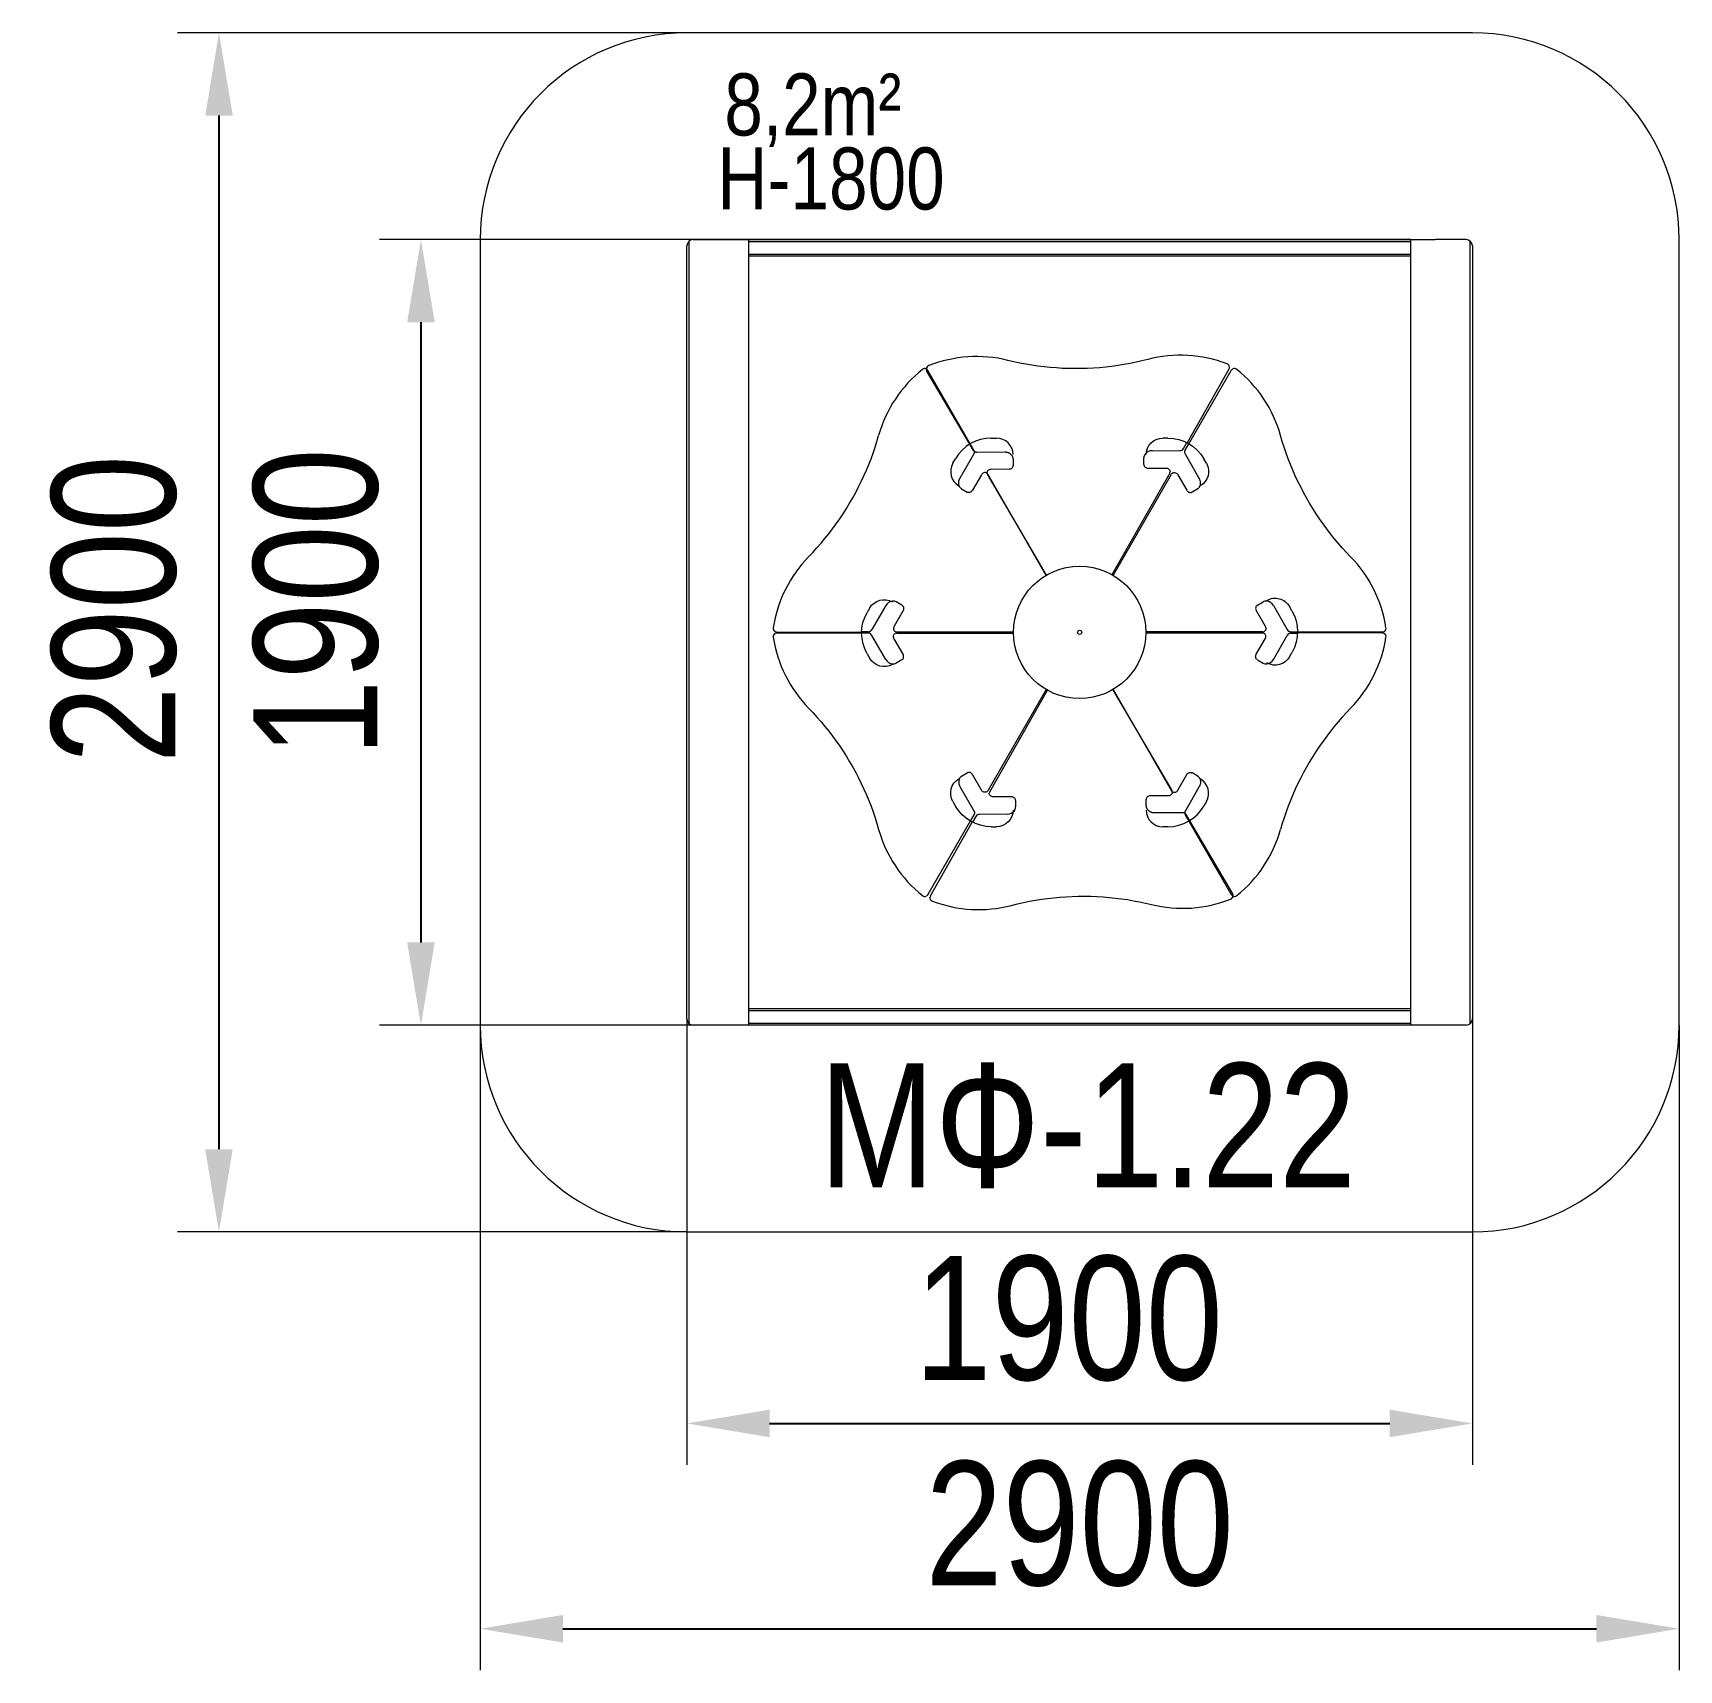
# Model space of a CAD drawing. Header units: millimetres. Extents: x -2384 to 1598, y -2443 to 1517.
import ezdxf

# ---------------------------------------------------------------- set-up
doc = ezdxf.new("R2010")
doc.units = ezdxf.units.MM
for name, color, linetype in [('DIKOM_АРТИКУЛ', 7, 'Continuous'), ('DIKOM_ЗОНА', 90, 'Continuous'), ('DIKOM_ОБЪЕКТ', 7, 'Continuous'), ('DIKOM_РАЗМЕР_ЗОНА', 7, 'Continuous'), ('DIKOM_РАЗМЕР_ОБЪЕКТА', 7, 'Continuous')]:
    doc.layers.add(name, color=color, linetype=linetype)
doc.styles.add('style1', font='arialbd.ttf', dxfattribs={"width": 0.8})
doc.dimstyles.new('1-50', dxfattribs={"dimtxt": 300, "dimasz": 200, "dimexe": 100, "dimexo": 0, "dimgap": 100, "dimtad": 1, "dimtxsty": 'style1', "dimcen": 200, "dimclrd": 7, "dimclre": 7, "dimclrt": 7, "dimadec": 1, "dimazin": 2, "dimtfac": 1, "dimtmove": 0, "dimatfit": 2, "dimfxl": 0, "dimlwd": 25, "dimlwe": 18, "dimarcsym": 0})

# ---------------------------------------------------------------- blocks, each defined once
blk = doc.blocks.new('ве')
at = {"color": 7, "linetype": 'Continuous', "lineweight": 15}
for p, q in [((28439.7, -217599.4), (28452.4, -217599.4)), ((28346.8, -217660.4), (28353.1, -217649.4))]:
    blk.add_line(p, q, dxfattribs=at)
for centre, radius, start, end in [((28439.7, -217699.4), 100, 90, 150), ((28452.4, -217639.4), 40, 0, 90), ((28381.4, -217680.4), 40, 150, 240)]:
    blk.add_arc(centre, radius, start, end, dxfattribs=at)
blk = doc.blocks.new('*D1')
at = {"layer": 'Defpoints', "color": 0, "linetype": 'Continuous', "lineweight": 15, "transparency": 16777216}
for p in [(947.6, 1017.1), (-1445.7, -882.9), (-652.4, -882.9)]:
    blk.add_point(p, dxfattribs=at)
at = {"layer": 'DIKOM_РАЗМЕР_ОБЪЕКТА', "color": 7, "linetype": 'Continuous', "lineweight": 18, "transparency": 16777216}
for p, q in [((947.6, 1017.1), (-1545.7, 1017.1)), ((-652.4, -882.9), (-1545.7, -882.9))]:
    blk.add_line(p, q, dxfattribs=at)
at = {"layer": 'DIKOM_РАЗМЕР_ОБЪЕКТА', "color": 7, "linetype": 'Continuous', "lineweight": 25, "transparency": 16777216}
blk.add_line((-1445.7, 817.1), (-1445.7, -682.9), dxfattribs=at)
at = {"layer": 'DIKOM_РАЗМЕР_ОБЪЕКТА', "color": 7, "linetype": 'Continuous', "lineweight": 15, "transparency": 16777216}
for points in [[(-1479, 817.1), (-1412.4, 817.1), (-1445.7, 1017.1)], [(-1479, -682.9), (-1412.4, -682.9), (-1445.7, -882.9)]]:
    blk.add_solid(points, dxfattribs=at)
at = {"layer": 'DIKOM_РАЗМЕР_ОБЪЕКТА', "color": 7, "linetype": 'Continuous', "lineweight": 40, "transparency": 16777216, "insert": (-1698.9, 139.7), "char_height": 300, "attachment_point": 5, "rotation": 90, "style": 'style1'}
blk.add_mtext('{\\fArial|b0|i0|c204|p34;1900}', dxfattribs=at)
blk = doc.blocks.new('*D2')
at = {"layer": 'Defpoints', "color": 0, "linetype": 'Continuous', "lineweight": 15, "transparency": 16777216}
for p in [(-802.4, -867.9), (1097.6, -867.9), (1097.6, -1846.3)]:
    blk.add_point(p, dxfattribs=at)
at = {"layer": 'DIKOM_РАЗМЕР_ОБЪЕКТА', "color": 7, "linetype": 'Continuous', "lineweight": 18, "transparency": 16777216}
for p, q in [((-802.4, -867.9), (-802.4, -1946.3)), ((1097.6, -867.9), (1097.6, -1946.3))]:
    blk.add_line(p, q, dxfattribs=at)
at = {"layer": 'DIKOM_РАЗМЕР_ОБЪЕКТА', "color": 7, "linetype": 'Continuous', "lineweight": 25, "transparency": 16777216}
blk.add_line((-602.4, -1846.3), (897.6, -1846.3), dxfattribs=at)
at = {"layer": 'DIKOM_РАЗМЕР_ОБЪЕКТА', "color": 7, "linetype": 'Continuous', "lineweight": 15, "transparency": 16777216}
for points in [[(-602.4, -1813), (-602.4, -1879.6), (-802.4, -1846.3)], [(897.6, -1813), (897.6, -1879.6), (1097.6, -1846.3)]]:
    blk.add_solid(points, dxfattribs=at)
at = {"layer": 'DIKOM_РАЗМЕР_ОБЪЕКТА', "color": 7, "linetype": 'Continuous', "lineweight": 40, "transparency": 16777216, "insert": (121.1, -1593.1), "char_height": 300, "attachment_point": 5, "style": 'style1'}
blk.add_mtext('{\\fArial|b0|i0|c204|p34;1900}', dxfattribs=at)
blk = doc.blocks.new('*D3')
at = {"layer": 'Defpoints', "color": 0, "lineweight": 15, "transparency": 16777216}
for p in [(-802.4, 1517.1), (-1934.2, -1382.9), (-802.4, -1382.9)]:
    blk.add_point(p, dxfattribs=at)
at = {"layer": 'DIKOM_РАЗМЕР_ЗОНА', "color": 7, "lineweight": 18, "transparency": 16777216}
for p, q in [((-802.4, 1517.1), (-2034.2, 1517.1)), ((-802.4, -1382.9), (-2034.2, -1382.9))]:
    blk.add_line(p, q, dxfattribs=at)
at = {"layer": 'DIKOM_РАЗМЕР_ЗОНА', "color": 7, "lineweight": 25, "transparency": 16777216}
blk.add_line((-1934.2, 1317.1), (-1934.2, -1182.9), dxfattribs=at)
at = {"layer": 'DIKOM_РАЗМЕР_ЗОНА', "color": 7, "lineweight": 15, "transparency": 16777216}
for points in [[(-1967.5, 1317.1), (-1900.9, 1317.1), (-1934.2, 1517.1)], [(-1967.5, -1182.9), (-1900.9, -1182.9), (-1934.2, -1382.9)]]:
    blk.add_solid(points, dxfattribs=at)
at = {"layer": 'DIKOM_РАЗМЕР_ЗОНА', "color": 7, "lineweight": 200, "transparency": 16777216, "insert": (-2187.4, 123.3), "char_height": 300, "attachment_point": 5, "rotation": 90, "style": 'style1'}
blk.add_mtext('{\\fArial|b0|i0|c204|p34;2900}', dxfattribs=at)
blk = doc.blocks.new('*D4')
at = {"layer": 'Defpoints', "color": 0, "lineweight": 15, "transparency": 16777216}
for p in [(-1302.4, -882.9), (1597.6, -882.9), (1597.6, -2342.8)]:
    blk.add_point(p, dxfattribs=at)
at = {"layer": 'DIKOM_РАЗМЕР_ЗОНА', "color": 7, "lineweight": 18, "transparency": 16777216}
for p, q in [((-1302.4, -882.9), (-1302.4, -2442.8)), ((1597.6, -882.9), (1597.6, -2442.8))]:
    blk.add_line(p, q, dxfattribs=at)
at = {"layer": 'DIKOM_РАЗМЕР_ЗОНА', "color": 7, "lineweight": 25, "transparency": 16777216}
blk.add_line((-1102.4, -2342.8), (1397.6, -2342.8), dxfattribs=at)
at = {"layer": 'DIKOM_РАЗМЕР_ЗОНА', "color": 7, "lineweight": 15, "transparency": 16777216}
for points in [[(-1102.4, -2309.5), (-1102.4, -2376.2), (-1302.4, -2342.8)], [(1397.6, -2309.5), (1397.6, -2376.2), (1597.6, -2342.8)]]:
    blk.add_solid(points, dxfattribs=at)
at = {"layer": 'DIKOM_РАЗМЕР_ЗОНА', "color": 7, "lineweight": 200, "transparency": 16777216, "insert": (147.6, -2089.7), "char_height": 300, "attachment_point": 5, "style": 'style1'}
blk.add_mtext('{\\fArial|b0|i0|c204|p34;2900}', dxfattribs=at)

msp = doc.modelspace()

# ---------------------------------------------------------------- linework, layer by layer
at = {"layer": 'DIKOM_ЗОНА', "color": 3, "lineweight": 15}
msp.add_lwpolyline([(1597.568, -882.894), (1597.568, 1017.106, 0.41421356), (1097.568, 1517.106), (-802.432, 1517.106, 0.41421356), (-1302.432, 1017.106), (-1302.432, -882.894, 0.41421356), (-802.432, -1382.894), (1097.568, -1382.894, 0.41421356)], format="xyb", close=True, dxfattribs=at)
at = {"layer": 'DIKOM_ОБЪЕКТ', "color": 7, "linetype": 'Continuous', "lineweight": 15}
for p, q in [((-802.432, -867.894), (-802.432, 1002.106)), ((-797.432, 1013.286), (-797.432, -879.074)), ((-787.432, 1017.106), (-712.432, 1017.106)), ((-712.432, 1017.106), (1007.568, 1017.106)), ((-652.432, -882.894), (-652.432, 1017.106)), ((947.568, 1012.106), (-652.432, 1012.106)), ((947.568, 1017.106), (947.568, -882.894)), ((1082.568, 1017.106), (1007.568, 1017.106)), ((1092.568, -879.074), (1092.568, 1013.286)), ((1097.568, 1002.106), (1097.568, -867.894)), ((-652.432, 982.106), (947.568, 982.106)), ((947.568, 977.106), (-652.432, 977.106)), ((-222.656, 704.051), (-223.089, 704.301)), ((-222.952, 703.88), (-222.955, 704.38)), ((-118.14, 522.492), (-221.668, 699.226)), ((-116.835, 523.252), (-219.246, 700.634)), ((508.807, 703.829), (407.515, 525.805)), ((411.97, 523.252), (514.381, 700.634)), ((510.029, 708.999), (510.032, 708.499)), ((517.791, 704.051), (518.224, 704.301)), ((-109.277, 507.362), (-118.14, 522.492)), ((-108.067, 508.065), (-116.835, 523.252)), ((399.034, 511.854), (407.102, 526.034)), ((403.202, 508.065), (411.97, 523.252)), ((-141.824, 439.723), (-108.165, 498.024)), ((-33.182, 502.905), (-100.501, 502.481)), ((-13.083, 487.149), (-12.984, 471.56)), ((303.009, 473.552), (302.911, 489.14)), ((322.802, 506.586), (390.12, 507.01)), ((436.96, 439.723), (403.3, 498.024)), ((-89.977, 448.263), (-111.637, 410.747)), ((67.671, 205.73), (-75.11, 449.475)), ((66.592, 205.102), (-74.65, 449.742)), ((-66.245, 462.064), (-22.926, 462.337)), ((-12.984, 471.56), (-12.981, 471.06)), ((365.409, 452.251), (225.71, 206.726)), ((228.543, 205.102), (369.786, 449.742)), ((313.067, 464.455), (356.386, 464.728)), ((385.112, 448.263), (406.772, 410.747)), ((-138.07, 414.461), (-124.57, 406.667)), ((-124.57, 406.667), (-124.137, 406.417)), ((419.705, 406.667), (419.272, 406.417)), ((433.205, 414.461), (419.705, 406.667)), ((-321.07, 132.137), (-354.729, 73.836)), ((-279.637, 119.763), (-301.296, 82.247)), ((-282.57, 133.003), (-296.07, 140.797)), ((574.772, 119.763), (596.432, 82.247)), ((577.705, 133.003), (591.205, 140.797)), ((616.205, 132.137), (649.865, 73.836)), ((-589.588, 69.506), (-589.155, 69.256)), ((-589.588, 64.32), (-589.155, 64.57)), ((-584.491, 68.012), (-379.668, 68.012)), ((-584.491, 65.814), (-379.668, 65.814)), ((-363.347, 68.484), (-379.662, 68.484)), ((-363.347, 65.342), (-379.662, 65.342)), ((-321.07, 1.689), (-354.729, 59.989)), ((-279.637, 14.063), (-301.296, 51.579)), ((-294.914, 68.234), (-12.428, 68.234)), ((-294.914, 65.592), (-12.428, 65.592)), ((590.05, 68.234), (307.564, 68.234)), ((590.05, 65.592), (307.564, 65.592)), ((574.772, 14.063), (596.432, 51.579)), ((616.205, 1.689), (649.865, 59.989)), ((658.483, 68.484), (674.797, 68.484)), ((658.483, 65.342), (674.797, 65.342)), ((879.626, 68.012), (674.803, 68.012)), ((879.626, 65.814), (674.803, 65.814)), ((884.724, 69.506), (884.291, 69.256)), ((884.724, 64.32), (884.291, 64.57)), ((-282.57, 0.823), (-296.07, -6.971)), ((577.705, 0.823), (591.205, -6.971)), ((66.592, -71.277), (-74.65, -315.917)), ((-69.938, -318.23), (69.76, -72.705)), ((227.799, -71.709), (370.581, -315.454)), ((228.543, -71.277), (369.786, -315.917)), ((-138.07, -280.635), (-124.57, -272.841)), ((-124.57, -272.841), (-124.137, -272.591)), ((-89.977, -314.437), (-111.637, -276.921)), ((385.112, -314.437), (406.772, -276.921)), ((419.705, -272.841), (419.272, -272.591)), ((433.205, -280.635), (419.705, -272.841)), ((-141.824, -305.897), (-108.165, -364.198)), ((436.96, -305.897), (403.3, -364.198)), ((-17.596, -330.434), (-60.915, -330.707)), ((-7.539, -339.531), (-7.441, -355.119)), ((308.455, -337.539), (308.452, -337.039)), ((308.553, -353.128), (308.455, -337.539)), ((361.716, -328.043), (318.397, -328.316)), ((-116.835, -389.426), (-219.246, -566.808)), ((-213.336, -569.808), (-112.045, -391.784)), ((-108.067, -374.24), (-116.835, -389.426)), ((-103.563, -377.833), (-111.631, -392.013)), ((-27.331, -372.565), (-94.649, -372.989)), ((328.653, -368.884), (395.971, -368.46)), ((403.202, -374.24), (411.97, -389.426)), ((404.748, -373.341), (413.611, -388.472)), ((411.97, -389.426), (514.381, -566.808)), ((413.611, -388.472), (517.138, -565.205)), ((-222.656, -570.226), (-223.089, -570.476)), ((-214.558, -574.978), (-214.561, -574.478)), ((517.791, -570.226), (518.224, -570.476)), ((518.422, -569.859), (518.425, -570.359)), ((-652.432, -842.894), (947.568, -842.894)), ((947.568, -847.894), (-652.432, -847.894)), ((-712.432, -882.894), (-787.432, -882.894)), ((1007.568, -882.894), (-712.432, -882.894)), ((-652.432, -877.894), (947.568, -877.894)), ((1082.568, -882.894), (1007.568, -882.894))]:
    msp.add_line(p, q, dxfattribs=at)
at = {"layer": 'DIKOM_ОБЪЕКТ', "color": 7, "linetype": 'Continuous', "lineweight": 15, "flags": 128}
for points in [[(312.793, 727.231), (298.44, 723.645), (283.989, 720.369), (269.449, 717.405), (254.829, 714.755), (240.138, 712.421), (225.385, 710.405), (210.579, 708.706), (195.73, 707.328), (180.846, 706.269), (165.937, 705.532), (151.013, 705.116), (136.082, 705.022), (121.153, 705.25), (106.236, 705.799), (91.34, 706.67), (76.475, 707.861), (61.649, 709.373), (46.872, 711.203), (32.152, 713.352), (17.5, 715.817), (2.924, 718.597), (-11.568, 721.691), (-25.965, 725.096)], [(-507.896, 249.952), (-497.681, 260.653), (-487.687, 271.594), (-477.92, 282.766), (-468.387, 294.163), (-459.093, 305.777), (-450.044, 317.603), (-441.247, 329.631), (-432.705, 341.856), (-424.424, 354.269), (-416.411, 366.862), (-408.669, 379.628), (-401.203, 392.559), (-394.018, 405.647), (-387.119, 418.884), (-380.509, 432.261), (-374.193, 445.771), (-368.175, 459.405), (-362.458, 473.154), (-357.047, 487.01), (-351.943, 500.964), (-347.151, 515.008), (-342.674, 529.133), (-338.513, 543.331)], [(803.031, 249.952), (792.816, 260.653), (782.822, 271.594), (773.055, 282.766), (763.522, 294.163), (754.228, 305.777), (745.18, 317.603), (736.382, 329.631), (727.84, 341.856), (719.56, 354.269), (711.546, 366.862), (703.804, 379.628), (696.338, 392.559), (689.153, 405.647), (682.254, 418.884), (675.644, 432.261), (669.328, 445.771), (663.31, 459.405), (657.593, 473.154), (652.182, 487.01), (647.078, 500.964), (642.286, 515.008), (637.809, 529.133), (633.649, 543.331)], [(-77.477, 452.593), (-78.627, 453.133), (-80.353, 453.553), (-82.166, 453.576), (-83.993, 453.202), (-85.757, 452.445), (-87.386, 451.337), (-88.812, 449.923), (-89.977, 448.263)], [(-76.191, 453.341), (-76.091, 454.608), (-75.603, 456.316), (-74.726, 457.903), (-73.497, 459.306), (-71.967, 460.465), (-70.198, 461.332), (-68.265, 461.873), (-66.245, 462.064)], [(-22.926, 462.337), (-20.977, 462.516), (-19.104, 463.021), (-17.38, 463.832), (-15.872, 464.918), (-14.636, 466.238), (-13.722, 467.742), (-13.163, 469.37), (-12.981, 471.06)], [(303.012, 473.052), (303.215, 471.363), (303.795, 469.742), (304.728, 468.251), (305.98, 466.947), (307.502, 465.879), (309.236, 465.09), (311.115, 464.609), (313.067, 464.455)], [(356.386, 464.728), (358.407, 464.562), (360.348, 464.046), (362.127, 463.2), (363.671, 462.061), (364.918, 460.674), (365.815, 459.097), (366.325, 457.396), (366.44, 456.131)], [(372.612, 452.593), (373.762, 453.133), (375.488, 453.553), (377.302, 453.576), (379.128, 453.202), (380.892, 452.445), (382.521, 451.337), (383.947, 449.923), (385.112, 448.263)], [(-111.637, 410.747), (-112.756, 409.141), (-114.121, 407.763), (-115.678, 406.665), (-117.369, 405.892), (-119.127, 405.471), (-120.886, 405.419), (-122.577, 405.739), (-124.137, 406.417)], [(406.772, 410.747), (407.891, 409.141), (409.256, 407.763), (410.814, 406.665), (412.504, 405.892), (414.262, 405.471), (416.021, 405.419), (417.712, 405.739), (419.272, 406.417)], [(-282.137, 132.753), (-280.769, 131.742), (-279.647, 130.437), (-278.812, 128.888), (-278.298, 127.155), (-278.123, 125.304), (-278.294, 123.406), (-278.805, 121.535), (-279.637, 119.763)], [(577.272, 132.753), (575.905, 131.742), (574.782, 130.437), (573.948, 128.888), (573.433, 127.155), (573.258, 125.304), (573.429, 123.406), (573.94, 121.535), (574.772, 119.763)], [(-301.296, 82.247), (-302.152, 80.408), (-302.663, 78.466), (-302.808, 76.501), (-302.582, 74.595), (-301.993, 72.826), (-301.066, 71.267), (-299.839, 69.982), (-298.796, 69.256)], [(596.432, 82.247), (597.287, 80.408), (597.798, 78.466), (597.943, 76.501), (597.717, 74.595), (597.128, 72.826), (596.201, 71.267), (594.974, 69.982), (593.932, 69.256)], [(-301.296, 51.579), (-302.152, 53.418), (-302.663, 55.36), (-302.808, 57.325), (-302.582, 59.231), (-301.993, 61), (-301.066, 62.559), (-299.839, 63.844), (-298.796, 64.57)], [(596.432, 51.579), (597.287, 53.418), (597.798, 55.36), (597.943, 57.325), (597.717, 59.231), (597.128, 61), (596.201, 62.559), (594.974, 63.844), (593.932, 64.57)], [(-282.137, 1.073), (-280.769, 2.084), (-279.647, 3.389), (-278.812, 4.938), (-278.298, 6.671), (-278.123, 8.522), (-278.294, 10.42), (-278.805, 12.291), (-279.637, 14.063)], [(577.272, 1.073), (575.905, 2.084), (574.782, 3.389), (573.948, 4.938), (573.433, 6.671), (573.258, 8.522), (573.429, 10.42), (573.94, 12.291), (574.772, 14.063)], [(-507.896, -116.126), (-497.681, -126.828), (-487.687, -137.768), (-477.92, -148.94), (-468.387, -160.337), (-459.093, -171.951), (-450.044, -183.777), (-441.247, -195.805), (-432.705, -208.03), (-424.424, -220.443), (-416.411, -233.036), (-408.669, -245.802), (-401.203, -258.734), (-394.018, -271.821), (-387.119, -285.058), (-380.509, -298.436), (-374.193, -311.945), (-368.175, -325.579), (-362.458, -339.328), (-357.047, -353.184), (-351.943, -367.138), (-347.151, -381.182), (-342.674, -395.308), (-338.513, -409.505)], [(803.031, -116.126), (792.816, -126.828), (782.822, -137.768), (773.055, -148.94), (763.522, -160.337), (754.228, -171.951), (745.18, -183.777), (736.382, -195.805), (727.84, -208.03), (719.56, -220.443), (711.546, -233.036), (703.804, -245.802), (696.338, -258.734), (689.153, -271.821), (682.254, -285.058), (675.644, -298.436), (669.328, -311.945), (663.31, -325.579), (657.593, -339.328), (652.182, -353.184), (647.078, -367.138), (642.286, -381.182), (637.809, -395.308), (633.649, -409.505)], [(-111.637, -276.921), (-112.756, -275.315), (-114.121, -273.937), (-115.678, -272.84), (-117.369, -272.066), (-119.127, -271.645), (-120.886, -271.593), (-122.577, -271.913), (-124.137, -272.591)], [(406.772, -276.921), (407.891, -275.315), (409.256, -273.937), (410.814, -272.84), (412.504, -272.066), (414.262, -271.645), (416.021, -271.593), (417.712, -271.913), (419.272, -272.591)], [(-77.477, -318.767), (-78.627, -319.307), (-80.353, -319.727), (-82.166, -319.75), (-83.993, -319.376), (-85.757, -318.619), (-87.386, -317.511), (-88.812, -316.098), (-89.977, -314.437)], [(372.612, -318.767), (373.762, -319.307), (375.488, -319.727), (377.302, -319.75), (379.128, -319.376), (380.892, -318.619), (382.521, -317.511), (383.947, -316.098), (385.112, -314.437)], [(-60.915, -330.707), (-62.937, -330.541), (-64.877, -330.025), (-66.656, -329.179), (-68.201, -328.04), (-69.447, -326.653), (-70.344, -325.076), (-70.854, -323.375), (-70.969, -322.11)], [(-7.542, -339.031), (-7.745, -337.343), (-8.324, -335.722), (-9.258, -334.23), (-10.509, -332.926), (-12.032, -331.858), (-13.765, -331.069), (-15.644, -330.588), (-17.596, -330.434)], [(318.397, -328.316), (316.447, -328.495), (314.574, -329), (312.851, -329.811), (311.342, -330.897), (310.107, -332.218), (309.192, -333.721), (308.633, -335.349), (308.452, -337.039)], [(371.661, -319.32), (371.562, -320.587), (371.073, -322.295), (370.196, -323.883), (368.967, -325.285), (367.437, -326.444), (365.669, -327.311), (363.735, -327.852), (361.716, -328.043)], [(-17.323, -593.21), (-2.97, -589.624), (11.481, -586.348), (26.022, -583.384), (40.642, -580.734), (55.333, -578.4), (70.086, -576.384), (84.892, -574.685), (99.741, -573.307), (114.624, -572.248), (129.533, -571.511), (144.458, -571.095), (159.389, -571.001), (174.318, -571.229), (189.234, -571.778), (204.13, -572.649), (218.996, -573.84), (233.822, -575.352), (248.599, -577.182), (263.318, -579.331), (277.971, -581.796), (292.547, -584.577), (307.038, -587.67), (321.436, -591.076)]]:
    msp.add_lwpolyline(points, dxfattribs=at)
at = {"layer": 'DIKOM_ОБЪЕКТ', "color": 7, "linetype": 'Continuous', "lineweight": 15}
for radius in [160, 5]:
    msp.add_circle((147.568, 67.106), radius, dxfattribs=at)
for centre, radius, start, end in [((-787.432, 1002.106), 15, 90, 180), ((1082.568, 1002.106), 15, 0, 90), ((-101.587, 420.388), 313.953, 76.062023, 111.595169), ((392.239, 423.295), 314.147, 69.13836, 104.648732), ((501.356, 708.617), 8.68, 2.264015, 71.494231), ((-36.275, 458.37), 313.953, 128.765902, 164.299048), ((-227.131, 696.596), 8.71, 63.817732, 131.072229), ((-214.259, 704.082), 8.71, 109.288842, 176.543339), ((502.334, 708.468), 7.698, 330.000175, 0.226605), ((522.266, 696.596), 8.71, 48.927771, 116.182268), ((331.41, 458.37), 313.953, 15.700952, 51.234098), ((318.57, 489.144), 15.659, 144.674535, 180.014221), ((322.424, 485.916), 20.674, 88.953495, 143.550532), ((390.328, 517.252), 10.243, 268.836235, 328.200238), ((-81.34, 445.936), 7.697, 29.636058, 59.868579), ((-68.494, 453.407), 7.697, 180.492492, 210.725014), ((358.743, 456.1), 7.697, 329.997129, 0.22965), ((376.476, 445.936), 7.697, 120.131421, 150.363942), ((-283.016, 30.595), 314.147, 135.712339, 171.222711), ((578.151, 30.595), 314.147, 8.777289, 44.287661), ((-302.917, 122.243), 20.674, 96.810539, 151.407576), ((-303.817, 127.189), 15.659, 60.34685, 95.686536), ((598.952, 127.189), 15.659, 84.313464, 119.65315), ((598.052, 122.243), 20.674, 28.592424, 83.189461), ((-584.967, 76.856), 8.68, 168.86684, 238.097056), ((-584.967, 56.97), 8.68, 121.902944, 191.13316), ((-283.016, 103.231), 314.147, 188.777289, 224.287661), ((-585.322, 75.932), 7.698, 240.134466, 270.360897), ((-585.322, 57.894), 7.698, 89.639103, 119.865534), ((-363.734, 78.72), 10.243, 272.160833, 331.524836), ((-363.734, 55.106), 10.243, 28.475164, 87.839167), ((-294.963, 75.931), 7.697, 240.131421, 270.363942), ((-294.963, 57.895), 7.697, 89.636058, 119.868579), ((590.098, 75.931), 7.697, 269.636058, 299.868579), ((590.098, 57.895), 7.697, 60.131421, 90.363942), ((658.869, 78.72), 10.243, 208.475164, 267.839167), ((658.869, 55.106), 10.243, 92.160833, 151.524836), ((578.151, 103.231), 314.147, 315.712339, 351.222711), ((880.457, 75.932), 7.698, 269.639103, 299.865534), ((880.457, 57.894), 7.698, 60.134466, 90.360897), ((880.103, 76.856), 8.68, 301.902944, 11.13316), ((880.103, 56.97), 8.68, 348.86684, 58.097056), ((-302.917, 11.583), 20.674, 208.592424, 263.189461), ((598.052, 11.583), 20.674, 276.810539, 331.407576), ((-303.817, 6.637), 15.659, 264.313464, 299.65315), ((598.952, 6.637), 15.659, 240.34685, 275.686536), ((-81.34, -312.111), 7.697, 300.131421, 330.363942), ((-63.273, -322.079), 7.697, 149.997129, 180.22965), ((376.476, -312.111), 7.697, 209.636058, 239.868579), ((363.965, -319.386), 7.697, 0.492492, 30.725014), ((-23.1, -355.123), 15.659, 324.674535, 0.014221), ((-94.857, -383.231), 10.243, 88.836235, 148.200238), ((-26.953, -351.895), 20.674, 268.953495, 323.550532), ((-36.275, -324.544), 313.953, 195.700952, 231.234098), ((331.41, -324.544), 313.953, 308.765902, 344.299048), ((-227.131, -562.771), 8.71, 228.927771, 296.182268), ((-206.863, -574.448), 7.698, 150.000175, 180.226605), ((-205.885, -574.596), 8.68, 182.264015, 251.494231), ((-96.768, -289.275), 314.147, 249.13836, 284.648732), ((397.058, -286.367), 313.953, 256.062023, 291.595169), ((509.73, -570.061), 8.71, 289.288842, 356.543339), ((522.266, -562.771), 8.71, 243.817732, 311.072229), ((-787.432, -867.894), 15, 180, 270), ((1082.568, -867.894), 15, 270, 0)]:
    msp.add_arc(centre, radius, start, end, dxfattribs=at)
for points, knots in [([(-221.668, 699.226), (-221.933, 699.744), (-222.466, 700.784), (-222.877, 702.346), (-222.907, 703.36), (-222.92, 703.79)], [0, 0, 0, 0, 0.36446266, 0.73103723, 1, 1, 1, 1]), ([(-219.246, 700.634), (-219.566, 701.121), (-220.206, 702.098), (-221.36, 703.228), (-222.227, 703.756), (-222.594, 703.979)], [0, 0, 0, 0, 0.36446266, 0.73103723, 1, 1, 1, 1]), ([(514.381, 700.634), (514.701, 701.121), (515.341, 702.098), (516.495, 703.228), (517.362, 703.756), (517.729, 703.979)], [0, 0, 0, 0, 0.36446266, 0.73103723, 1, 1, 1, 1]), ([(-100.501, 502.481), (-101.01, 502.499), (-102.125, 502.54), (-103.813, 502.945), (-105.5, 503.661), (-107.026, 504.679), (-108.326, 505.914), (-108.968, 506.892), (-109.277, 507.362)], [0, 0, 0, 0, 0.14471808, 0.31705835, 0.49084334, 0.66518562, 0.83909212, 1, 1, 1, 1]), ([(-108.165, 498.024), (-107.929, 498.475), (-107.413, 499.465), (-106.93, 501.132), (-106.718, 502.953), (-106.848, 504.783), (-107.279, 506.523), (-107.811, 507.565), (-108.067, 508.065)], [0, 0, 0, 0, 0.14471808, 0.31705835, 0.49084334, 0.66518562, 0.83909212, 1, 1, 1, 1]), ([(-16.073, 495.128), (-16.101, 495.17), (-16.52, 495.802), (-17.584, 496.919), (-19.258, 498.425), (-21.172, 499.736), (-23.259, 500.845), (-25.499, 501.733), (-27.855, 502.386), (-30.247, 502.784), (-32.037, 502.904), (-33, 502.905), (-33.182, 502.905)], [0, 0, 0, 0, 0.00891743, 0.13385883, 0.25710692, 0.37908476, 0.50016256, 0.62062632, 0.7406799, 0.86045987, 0.97365377, 1, 1, 1, 1]), ([(-13.08, 486.649), (-13.087, 486.938), (-13.113, 487.91), (-13.367, 489.555), (-13.986, 491.545), (-14.865, 493.423), (-15.683, 494.577), (-16.073, 495.128)], [0, 0, 0, 0, 0.09890792, 0.33148561, 0.56294787, 0.7912847, 1, 1, 1, 1]), ([(403.3, 498.024), (403.064, 498.475), (402.548, 499.465), (402.066, 501.132), (401.853, 502.953), (401.983, 504.783), (402.414, 506.523), (402.946, 507.565), (403.202, 508.065)], [0, 0, 0, 0, 0.14471808, 0.31705835, 0.49084334, 0.66518562, 0.83909212, 1, 1, 1, 1]), ([(-143.526, 421.006), (-143.549, 421.052), (-143.891, 421.728), (-144.335, 423.205), (-144.817, 425.405), (-145.01, 427.717), (-144.942, 430.08), (-144.605, 432.466), (-144.008, 434.836), (-143.171, 437.112), (-142.39, 438.727), (-141.914, 439.565), (-141.824, 439.723)], [0, 0, 0, 0, 0.00891743, 0.13385883, 0.25710692, 0.37908476, 0.50016256, 0.62062632, 0.7406799, 0.86045987, 0.97365377, 1, 1, 1, 1]), ([(438.661, 421.006), (438.684, 421.052), (439.027, 421.728), (439.47, 423.205), (439.952, 425.405), (440.145, 427.717), (440.077, 430.08), (439.741, 432.466), (439.143, 434.836), (438.306, 437.112), (437.525, 438.727), (437.049, 439.565), (436.96, 439.723)], [0, 0, 0, 0, 0.00891743, 0.13385883, 0.25710692, 0.37908476, 0.50016256, 0.62062632, 0.7406799, 0.86045987, 0.97365377, 1, 1, 1, 1]), ([(-137.637, 414.211), (-137.885, 414.361), (-138.716, 414.864), (-140.021, 415.898), (-141.444, 417.421), (-142.641, 419.114), (-143.24, 420.395), (-143.526, 421.006)], [0, 0, 0, 0, 0.09890792, 0.33148561, 0.56294787, 0.7912847, 1, 1, 1, 1]), ([(432.772, 414.211), (433.02, 414.361), (433.851, 414.864), (435.156, 415.898), (436.579, 417.421), (437.776, 419.114), (438.375, 420.395), (438.661, 421.006)], [0, 0, 0, 0, 0.09890792, 0.33148561, 0.56294787, 0.7912847, 1, 1, 1, 1]), ([(-143.526, -287.181), (-143.549, -287.226), (-143.891, -287.902), (-144.335, -289.38), (-144.817, -291.579), (-145.01, -293.891), (-144.942, -296.254), (-144.605, -298.64), (-144.008, -301.01), (-143.171, -303.286), (-142.39, -304.901), (-141.914, -305.739), (-141.824, -305.897)], [0, 0, 0, 0, 0.00891743, 0.13385883, 0.25710692, 0.37908476, 0.50016256, 0.62062632, 0.7406799, 0.86045987, 0.97365377, 1, 1, 1, 1]), ([(-137.637, -280.385), (-137.885, -280.535), (-138.716, -281.038), (-140.021, -282.072), (-141.444, -283.595), (-142.641, -285.288), (-143.24, -286.569), (-143.526, -287.181)], [0, 0, 0, 0, 0.09890792, 0.33148561, 0.56294787, 0.7912847, 1, 1, 1, 1]), ([(432.772, -280.385), (433.02, -280.535), (433.851, -281.038), (435.156, -282.072), (436.579, -283.595), (437.776, -285.288), (438.375, -286.569), (438.661, -287.181)], [0, 0, 0, 0, 0.09890792, 0.33148561, 0.56294787, 0.7912847, 1, 1, 1, 1]), ([(438.661, -287.181), (438.684, -287.226), (439.027, -287.902), (439.47, -289.38), (439.952, -291.579), (440.145, -293.891), (440.077, -296.254), (439.741, -298.64), (439.143, -301.01), (438.306, -303.286), (437.525, -304.901), (437.049, -305.739), (436.96, -305.897)], [0, 0, 0, 0, 0.00891743, 0.13385883, 0.25710692, 0.37908476, 0.50016256, 0.62062632, 0.7406799, 0.86045987, 0.97365377, 1, 1, 1, 1]), ([(308.55, -352.628), (308.558, -352.917), (308.583, -353.889), (308.837, -355.534), (309.457, -357.524), (310.336, -359.402), (311.153, -360.556), (311.544, -361.107)], [0, 0, 0, 0, 0.09890792, 0.33148561, 0.56294787, 0.7912847, 1, 1, 1, 1]), ([(-108.165, -364.198), (-107.929, -364.649), (-107.413, -365.639), (-106.93, -367.306), (-106.718, -369.127), (-106.848, -370.957), (-107.279, -372.697), (-107.811, -373.739), (-108.067, -374.24)], [0, 0, 0, 0, 0.14471808, 0.31705835, 0.49084334, 0.66518562, 0.83909212, 1, 1, 1, 1]), ([(311.544, -361.107), (311.572, -361.149), (311.99, -361.781), (313.055, -362.898), (314.728, -364.404), (316.642, -365.715), (318.73, -366.825), (320.97, -367.712), (323.325, -368.365), (325.717, -368.763), (327.507, -368.883), (328.471, -368.884), (328.653, -368.884)], [0, 0, 0, 0, 0.00891743, 0.13385883, 0.25710692, 0.37908476, 0.50016256, 0.62062632, 0.7406799, 0.86045987, 0.97365377, 1, 1, 1, 1]), ([(395.971, -368.46), (396.48, -368.478), (397.596, -368.519), (399.283, -368.924), (400.971, -369.64), (402.497, -370.658), (403.796, -371.893), (404.439, -372.871), (404.748, -373.341)], [0, 0, 0, 0, 0.14471808, 0.31705835, 0.49084334, 0.66518562, 0.83909212, 1, 1, 1, 1]), ([(403.3, -364.198), (403.064, -364.649), (402.548, -365.639), (402.066, -367.306), (401.853, -369.127), (401.983, -370.957), (402.414, -372.697), (402.946, -373.739), (403.202, -374.24)], [0, 0, 0, 0, 0.14471808, 0.31705835, 0.49084334, 0.66518562, 0.83909212, 1, 1, 1, 1]), ([(-219.246, -566.808), (-219.566, -567.295), (-220.206, -568.272), (-221.36, -569.402), (-222.227, -569.93), (-222.594, -570.154)], [0, 0, 0, 0, 0.36446266, 0.73103723, 1, 1, 1, 1]), ([(514.381, -566.808), (514.701, -567.295), (515.341, -568.272), (516.495, -569.402), (517.362, -569.93), (517.729, -570.154)], [0, 0, 0, 0, 0.36446266, 0.73103723, 1, 1, 1, 1]), ([(517.138, -565.205), (517.404, -565.723), (517.936, -566.763), (518.348, -568.325), (518.378, -569.339), (518.391, -569.769)], [0, 0, 0, 0, 0.36446266, 0.73103723, 1, 1, 1, 1])]:
    msp.add_open_spline(points, degree=3, knots=knots, dxfattribs=at)

# ---------------------------------------------------------------- block references
msp.add_blockref('ве', (-28505.783, 218136.522), dxfattribs=at)
at = {"layer": 'DIKOM_ОБЪЕКТ', "color": 7, "linetype": 'Continuous', "lineweight": 15, "xscale": -1}
msp.add_blockref('ве', (28800.919, 218136.522), dxfattribs=at)
for p, rotation in [((203007.979, 85054.978), 300.2166560199729), ((-202712.843, -84920.767), 120.2166560199729), ((-28505.783, -218002.31), 180)]:
    msp.add_blockref('ве', p, dxfattribs=dict(at, rotation=rotation))
at = {"layer": 'DIKOM_ОБЪЕКТ', "color": 7, "linetype": 'Continuous', "lineweight": 15, "rotation": 180}
msp.add_blockref('ве', (28800.919, -218002.31), dxfattribs=at)

# ---------------------------------------------------------------- texts
at = {"layer": 'DIKOM_АРТИКУЛ', "insert": (-481.912, -974.899), "char_height": 300, "attachment_point": 1, "style": 'style1'}
msp.add_mtext_dynamic_manual_height_columns('{\\fArial|b0|i0|c204|p34;MФ-1.22}', width=1357.51515, gutter_width=20, heights=[0], dxfattribs=at)
at = {"layer": 'DIKOM_РАЗМЕР_ОБЪЕКТА', "insert": (-711.802, 1419.092), "char_height": 150, "attachment_point": 1, "style": 'style1'}
msp.add_mtext_dynamic_manual_height_columns('{\\fArial|b0|i0|c204|p34;8,2m²}', width=477.90652, gutter_width=20, heights=[0], dxfattribs=at)
at = {"layer": 'DIKOM_РАЗМЕР_ОБЪЕКТА', "insert": (-728.628, 1240.041), "char_height": 150, "width": 646.04638, "attachment_point": 1, "style": 'style1'}
msp.add_mtext('{\\fArial|b0|i0|c204|p34;H-1800}', dxfattribs=at)

# ---------------------------------------------------------------- dimensions: what is measured, and where the dimension line sits
at = {"layer": 'DIKOM_РАЗМЕР_ЗОНА', "color": 3, "lineweight": 200}
dim = msp.add_linear_dim(base=(-1934.2, -1382.894), p1=(-802.432, 1517.106), p2=(-802.432, -1382.894), angle=90, text='{\\fArial|b0|i0|c204|p34;<>}', dimstyle='1-50', dxfattribs=at)
dim.commit()
dim.dimension.update_dxf_attribs({"geometry": '*D3', "text_midpoint": (-1934.2, 123.29), "dimtype": 160})
dim = msp.add_linear_dim(base=(1597.568, -2342.832), p1=(-1302.432, -882.894), p2=(1597.568, -882.894), text='{\\fArial|b0|i0|c204|p34;<>}', dimstyle='1-50', dxfattribs=at)
dim.commit()
dim.dimension.update_dxf_attribs({"geometry": '*D4', "text_midpoint": (147.568, -2342.832), "dimtype": 160})
at = {"layer": 'DIKOM_РАЗМЕР_ОБЪЕКТА', "color": 7, "linetype": 'Continuous', "lineweight": 40}
dim = msp.add_linear_dim(base=(-1445.689, -882.894), p1=(947.568, 1017.106), p2=(-652.432, -882.894), angle=90, text='{\\fArial|b0|i0|c204|p34;<>}', dimstyle='1-50', dxfattribs=at)
dim.commit()
dim.dimension.update_dxf_attribs({"geometry": '*D1', "text_midpoint": (-1445.689, 139.71), "dimtype": 160})
dim = msp.add_linear_dim(base=(1097.568, -1846.298), p1=(-802.432, -867.894), p2=(1097.568, -867.894), text='{\\fArial|b0|i0|c204|p34;<>}', dimstyle='1-50', dxfattribs=at)
dim.commit()
dim.dimension.update_dxf_attribs({"geometry": '*D2', "text_midpoint": (121.068, -1846.298), "dimtype": 160})

doc.saveas('drawing.dxf')
